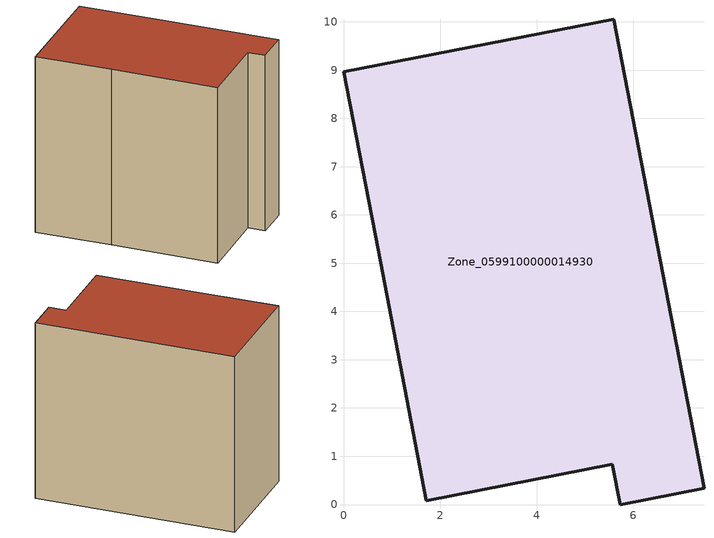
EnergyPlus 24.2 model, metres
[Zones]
Zone_0599100000014930
 floor ground (C_G): 7.47,0.34 5.73,0 5.57,0.84 1.71,0.08 0.72,5.28 0,8.97 5.6,10.05 z0
 wall outside (C_F): 0.72,5.28 1.71,0.08 5.57,0.84 5.73,0 7.47,0.34 5.6,10.05 0,8.97 0.72,5.28 z0:9.04
 roof outside (C_R): 7.47,0.34 5.6,10.05 0,8.97 0.72,5.28 1.71,0.08 5.57,0.84 5.73,0 z9.04
[BUILDING]
Pand.0599100000014930: North Axis=0; Terrain=City; Loads Convergence Tolerance Value=0.04; Temperature Convergence Tolerance Value=0.4; Solar Distribution=FullExterior; Maximum Number of Warmup Days=25; Minimum Number of Warmup Days=1
[Site:Location]
Rotterdam.The.Hague.AP_ZH_NLD Design_Conditions: Latitude=51.96; Longitude=4.45; Time Zone=1; Elevation=-4.5
[SITE:GROUNDTEMPERATURE:BUILDINGSURFACE]
18, 18, 18, 18, 18, 18, 18, 18, 18, 18, 18, 18
[MATERIAL] Thermal Absorptance=0.9; Solar Absorptance=0.7; Visible Absorptance=0.7
Name | Roughness | Thickness | Conductivity | Density | Specific Heat
G.TC.1975-1991 | MediumSmooth | 0.15 | 0.288461 | 540 | 1210
F.TC.1975-1991 | Rough | 0.3 | 0.230769 | 1920 | 840
R.TC.1975-1991 | MediumRough | 0.2 | 0.153846 | 1500 | 1000
[CONSTRUCTION]
C_G: G.TC.1975-1991
C_F: F.TC.1975-1991
C_R: R.TC.1975-1991
[ZONE]
Zone_0599100000014930: Type=1; Multiplier=1; Ceiling Height=Autocalculate; Volume=Autocalculate; Floor Area=autocalculate; Part of Total Floor Area=Yes
[ZONEINFILTRATION:DESIGNFLOWRATE]
Infil_Zone_0599100000014930: Zone or ZoneList or Space or SpaceList=Zone_0599100000014930; Schedule=AlwaysOn; Design Flow Rate Calculation Method=Flow/Area; Flow Rate per Floor Area=0.003; Constant Term Coefficient=1; Temperature Term Coefficient=0; Velocity Term Coefficient=0; Velocity Squared Term Coefficient=0
[HVACTEMPLATE:ZONE:IDEALLOADSAIRSYSTEM]
Zone_0599100000014930: Maximum Heating Supply Air Temperature=50; Minimum Cooling Supply Air Temperature=13; Maximum Heating Supply Air Humidity Ratio=0.0156; Minimum Cooling Supply Air Humidity Ratio=0.0077; Heating Limit=NoLimit; Cooling Limit=NoLimit; Dehumidification Control Type=ConstantSensibleHeatRatio; Cooling Sensible Heat Ratio=0.7; Dehumidification Setpoint=60; Humidification Control Type=None; Humidification Setpoint=30; Outdoor Air Method=None; Outdoor Air Flow Rate per Person=0.00944; Outdoor Air Flow Rate per Zone Floor Area=0; Outdoor Air Flow Rate per Zone=0; Demand Controlled Ventilation Type=None; Outdoor Air Economizer Type=NoEconomizer; Heat Recovery Type=None; Sensible Heat Recovery Effectiveness=0.7; Latent Heat Recovery Effectiveness=0.65
[ZONECONTROL:THERMOSTAT]
ThermostatControl_Zone_0599100000014930: Zone or ZoneList=Zone_0599100000014930; Control Type Schedule=DualSetpointControlType; Control 1=Thermostat_Zone_0599100000014930; Temperature Difference Between Cutout And Setpoint=0
[THERMOSTATSETPOINT:DUALSETPOINT]
Thermostat_Zone_0599100000014930: Heating Setpoint Temperature Schedule=HeatingSetpoint_Zone_0599100000014930; Cooling Setpoint Temperature Schedule=CoolingSetpoint_Zone_0599100000014930
[SCHEDULE:COMPACT]
HeatingSetpoint_Zone_0599100000014930: Through: 12/31, For: AllDays, Until: 24:00, 21
CoolingSetpoint_Zone_0599100000014930: Through: 12/31, For: AllDays, Until: 24:00, 24
DualSetpointControlType: Through: 12/31, For: AllDays, Until: 24:00, 4
AlwaysOn: Through: 12/31, For: AllDays, Until: 24:00, 1
